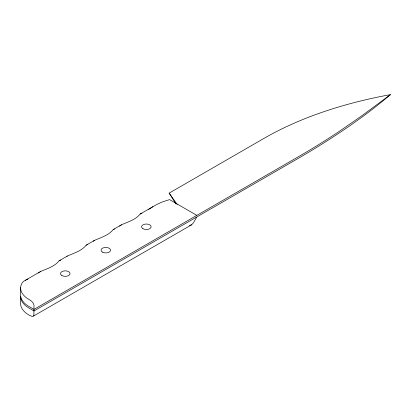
<?xml version="1.0" encoding="UTF-8"?>
<svg xmlns="http://www.w3.org/2000/svg" width="411" height="411" viewBox="0 0 411 411"><rect width="100%" height="100%" fill="white"/><g stroke="black" fill="none" stroke-linecap="round" stroke-linejoin="round"><path stroke-width="0.62" d="M175.913 203.897L169.157 193.129L263.754 138.512A299.46 172.892 0 0 1 301.186 120.192C329.874 108.386 359.964 100.217 390.45 94.622L361.464 116.056L338.407 131.946A864.544 499.139 0 0 1 297.538 157.238L34.015 309.38L28.945 306.457A28.667 16.553 0 0 1 20.55 294.754C20.339 289.724 19.702 282.681 25.364 280.281L40.381 271.614C46.967 268.635 54.483 266.672 59.143 260.78L67.409 256.012C73.995 253.032 81.512 251.064 86.171 245.177L94.438 240.404C101.024 237.424 108.54 235.462 113.2 229.569L121.466 224.802C128.052 221.822 135.568 219.859 140.228 213.967L157.228 204.252L162.247 201.971L169.579 199.612L196.186 214.974L196.186 215.754M390.45 94.622C373.979 108.71 356.46 121.528 338.407 133.508A864.544 499.139 0 0 1 297.538 158.8L34.015 310.942L28.945 308.019A28.667 16.553 0 0 1 20.55 296.316L20.55 303.333A28.667 16.553 0 0 0 28.945 315.037L31.986 316.378L32.829 316.367L33.877 315.571L34.015 305.481C33.692 302.686 31.293 300.677 28.945 299.434A28.667 16.553 0 0 1 20.55 287.731M148.628 209.507L148.89 209.25M33.471 316.09L191.588 224.802L193.483 222.777L196.186 218.097L196.186 217.316M39.929 271.943L40.381 271.614M66.957 256.341L67.409 256.012M94.438 240.404L93.256 241.252M121.466 224.802L119.56 226.142M38.475 272.955L39.199 272.462M152.974 206.61L149.347 208.958M191.588 224.802L189.538 225.572M25.364 280.281L28.035 279.028M141.446 213.504L141.99 213.355M114.417 229.107L114.803 228.932M87.389 244.715L87.774 244.535M60.746 260.137L59.143 260.78M140.947 213.715L140.228 213.967M113.919 229.323L113.2 229.569M86.891 244.925L86.171 245.177M169.157 193.129L177.233 204.508M102.431 252.133A4.778 2.759 0 0 0 110.425 250.895A4.778 2.759 0 0 0 104.574 247.52A4.778 2.759 0 0 0 102.431 252.133M142.971 228.727A4.778 2.759 0 0 0 150.965 227.489A4.778 2.759 0 0 0 145.114 224.113A4.778 2.759 0 0 0 142.971 228.727M61.886 275.54A4.778 2.759 0 0 0 69.88 274.301A4.778 2.759 0 0 0 64.029 270.926A4.778 2.759 0 0 0 61.886 275.54"/></g></svg>
